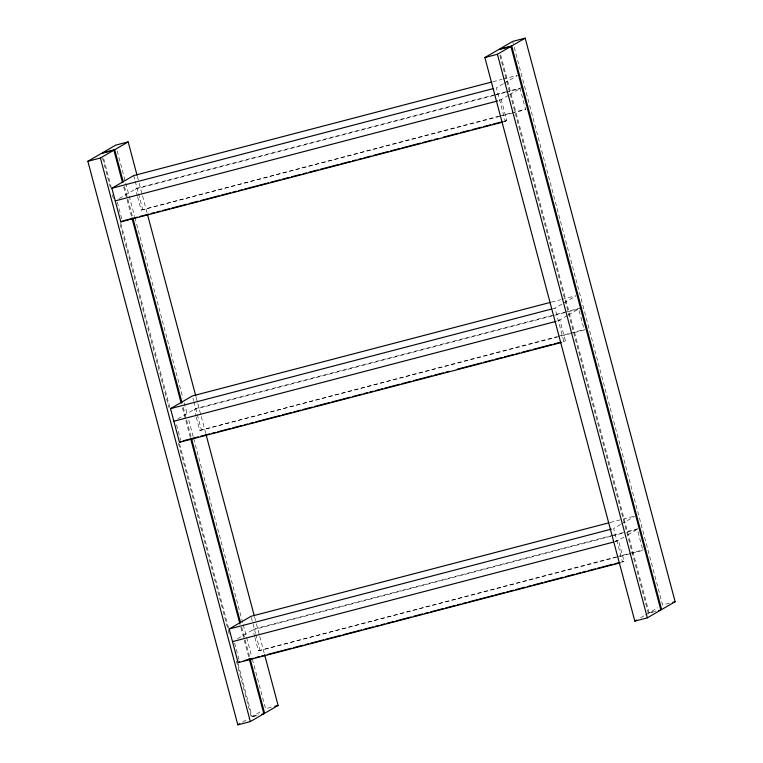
<?xml version="1.0" encoding="UTF-8"?>
<svg xmlns="http://www.w3.org/2000/svg" width="763" height="763" viewBox="0 0 763 763"><rect width="100%" height="100%" fill="white"/><g stroke="black" fill="none" stroke-linecap="round" stroke-linejoin="round"><path stroke-width="0.57" stroke-dasharray="3.81 2.86" d="M119.209 198.561L137.063 188.194L495.063 94.65M137.636 196.806L141.165 210.092L498.353 116.281M503.303 83.758L496.36 87.783L505.306 121.431L503.008 122.032M504.295 83.177L517.19 75.69M508.644 95.222L499.717 100.401L497.409 101.002M509.636 94.641L521.539 87.735L508.873 91.045M505.306 121.431L506.794 120.564L501.205 99.543L497.743 100.439M177.846 418.944L195.7 408.577L566.356 311.724M196.272 417.189L199.801 430.466L556.99 336.655M552.689 308.767L554.997 308.166L562.932 303.56M563.924 302.978L575.827 296.073M558.354 320.784L567.281 315.596M568.273 315.024L580.176 308.109L567.51 311.418M557.534 320.517L559.842 319.916L565.431 340.947L563.943 341.805L554.997 308.166M237.474 638.745L254.337 628.95L612.336 535.407M254.909 637.563L258.438 650.839L615.627 557.038M242.634 722.056L248.414 718.698M238.018 663.648L252.095 716.552L261.738 710.963M620.577 524.505L613.633 528.54L622.579 562.188L624.067 561.32L618.478 540.29L615.026 541.196M621.568 523.933L634.463 516.446M623.934 537.123L616.99 541.158L614.682 541.759M627.901 534.825L638.812 528.492L626.146 531.801M640.605 617.753L644.458 615.512M645.431 614.959L648.321 613.28L656.294 611.192M500.69 55.012L649.113 612.823L657.782 607.787M492.85 81.736L502.064 79.323M503.218 79.028L517.028 75.413M496.208 94.354L507.719 91.341M493.575 95.518L135.576 189.062L137.34 195.7M494.72 95.213L505.087 92.504M506.231 92.209L520.051 88.594L525.64 109.624L514.128 112.638M499.507 115.986L511.019 112.972M512.164 112.676L525.984 109.061M141.165 210.092L512.984 112.934M503.342 121.47L506.794 120.564M551.487 302.11L560.7 299.706M561.854 299.401L575.664 295.796M558.144 336.359L584.62 329.444M199.801 430.466L560.109 336.321M561.253 336.016L584.277 330.007L578.688 308.977L194.212 409.435L195.977 416.073M563.132 341.547L565.431 340.947M610.133 522.493L634.301 516.17M613.49 535.101L625.002 532.097M610.848 536.275L252.849 629.818L254.613 636.456M612.002 535.969L622.36 533.261M626.967 532.059L637.324 529.35L642.923 550.381L631.411 553.385M616.781 556.732L628.292 553.728M629.437 553.423L643.257 549.818M258.438 650.839L630.257 553.69M620.615 562.226L624.067 561.32M271.285 707.234L265.591 708.722L252.124 658.116M669.437 603.199L662.599 604.983L513.566 44.874M252.095 716.552L258.934 714.769M649.113 612.823L655.951 611.029M257.007 715.532L251.304 717.02L236.311 660.663M512.65 41.421L513.261 43.729M499.899 55.47L648.321 613.28M137.35 176.396L138.885 182.147M139.19 183.292L142.252 194.794M142.557 195.948L147.145 213.192M196.11 397.218L205.6 432.869M254.565 616.885L256.091 622.637M256.397 623.791L259.458 635.293M259.763 636.437L264.656 654.845M133.706 175.576L134.927 180.163M135.232 181.317L138.237 192.619M138.532 193.726L142.652 209.224M192.953 398.248L193.564 400.546M193.869 401.691L201.289 429.598M251.285 617.477L255.51 633.376M255.805 634.482L259.925 649.981M117.168 150.912L134.612 216.473M134.917 217.627L182.958 398.191M184.188 402.788L187.555 415.444M188.776 420.041L193.363 437.294M193.668 438.448L242.939 623.619M243.244 624.763L251.819 656.972M124.474 186.525L127.535 198.027M127.841 199.172L132.428 216.425M183.234 407.347L186.296 418.849M186.601 420.003L191.189 437.256M241.68 627.024L249.644 656.924M123.682 186.983L126.744 198.485M127.049 199.639L131.637 216.892M182.443 407.814L190.397 437.714M240.889 627.482L243.95 638.984M244.255 640.138L248.843 657.382M117.311 202.214L121.727 218.819M176.539 424.81L180.659 440.299M234.594 642.971L239.01 659.575M103.673 158.752L111.322 187.498M120.812 223.158L169.777 407.175M179.572 443.98L228.538 627.997M102.576 158.055L110.53 187.965M112.371 194.861L113.592 199.467M120.325 224.761L168.985 407.633M178.466 443.284L229.882 636.514"/><path stroke-width="1.14" d="M249.148 658.536L263.845 713.739L250.35 721.579L237.818 724.85L87.859 161.289L101.355 153.458L113.887 150.177L122.462 182.386M87.859 161.289L100.401 158.017L113.887 150.177M128.174 141.889L115.633 145.161L102.147 153.001L114.679 149.72L128.174 141.889L137.044 175.242M503.008 122.032L120.831 221.899L111.884 188.251L133.706 175.576L491.706 82.032M120.831 221.899L122.318 221.032M484.877 57.549L498.363 49.719L510.905 46.448L660.853 609.999L647.367 617.839L634.826 621.111L484.877 57.549L497.409 54.278L510.905 46.448M511.696 45.98L525.182 38.15L675.141 601.711L661.645 609.542L511.696 45.98L499.155 49.261L512.65 41.421L525.182 38.15M561.644 342.415L179.467 442.273L170.521 408.625L192.343 395.959L550.342 302.415M179.467 442.273L180.955 441.405M620.281 562.789L238.104 662.646L229.158 629.008L250.979 616.332L608.979 522.789M238.104 662.646L239.592 661.788M237.818 724.85L239.744 723.734M264.656 654.845L278.123 705.451L264.637 713.281L250.254 659.222M634.826 621.111L636.752 619.995M111.884 188.251L492.898 88.689M115.232 200.869L497.409 101.002M123.472 220.726L137.283 217.121M139.591 216.52L148.795 214.117M151.103 213.516L154.555 212.61M156.854 212.009L160.306 211.103M162.605 210.502L169.52 208.7M171.818 208.099L186.782 204.188M189.081 203.587L198.294 201.174M200.593 200.574L219.019 195.767M221.318 195.166L230.521 192.753M232.829 192.152L236.282 191.255M238.581 190.655L242.033 189.749M244.341 189.148L268.509 182.834M270.817 182.233L280.021 179.82M282.329 179.219L289.234 177.417M291.533 176.816L300.746 174.412M303.045 173.811L306.497 172.905M308.805 172.304L318.009 169.901M320.317 169.3L338.734 164.484M341.032 163.883L350.246 161.479M352.544 160.869L355.997 159.972M358.305 159.372L361.757 158.466M364.056 157.865L370.961 156.062M373.269 155.461L388.233 151.551M390.532 150.95L399.745 148.537M402.044 147.936L420.461 143.129M422.759 142.528L431.972 140.115M434.271 139.515L437.733 138.618M443.484 137.111L458.449 133.201M460.747 132.6L469.96 130.196M472.259 129.596L481.472 127.183M483.771 126.582L490.676 124.779M492.984 124.178L502.188 121.775M170.521 408.625L551.544 309.063M173.878 421.243L556.046 321.385M183.263 440.804L198.227 436.894M200.526 436.293L209.739 433.889M212.038 433.289L215.49 432.383M217.798 431.782L230.455 428.472M232.763 427.871L241.966 425.468M244.274 424.867L247.727 423.961M250.026 423.36L253.478 422.454M255.777 421.853L279.954 415.539M282.253 414.938L291.466 412.535M293.765 411.934L300.679 410.122M302.978 409.521L312.181 407.118M314.49 406.517L329.454 402.606M331.752 402.006L350.169 397.189M352.477 396.588L361.681 394.185M363.989 393.584L367.442 392.678M369.74 392.077L373.193 391.181M375.501 390.58L382.406 388.768M384.705 388.167L399.669 384.256M401.977 383.655L411.181 381.252M413.489 380.651L431.906 375.835M434.204 375.234L443.417 372.83M445.716 372.23L449.169 371.323M457.228 369.216L481.405 362.902M483.704 362.301L492.917 359.898M495.216 359.297L502.121 357.485M504.429 356.884L513.633 354.48M515.931 353.879L519.393 352.973M521.692 352.372L530.905 349.969M533.203 349.368L551.62 344.552M553.919 343.951L560.834 342.148M229.158 629.008L611.325 529.14M232.515 641.616L613.538 542.064M244.198 660.586L253.411 658.173M255.71 657.572L259.162 656.676M261.471 656.075L264.923 655.169M267.222 654.568L291.399 648.254M293.698 647.644L302.911 645.24M305.21 644.64L308.662 643.734M310.961 643.133L323.626 639.823M325.935 639.222L340.899 635.312M343.197 634.711L361.614 629.904M363.913 629.303L373.126 626.89M375.425 626.289L378.877 625.393M381.185 624.792L384.638 623.886M386.936 623.285L393.851 621.483M396.15 620.882L411.114 616.971M413.412 616.37L422.626 613.957M424.924 613.357L428.377 612.46M430.685 611.859L443.341 608.55M445.649 607.949L454.853 605.536M457.161 604.935L460.614 604.038M462.912 603.428L466.365 602.532M468.673 601.931L492.841 595.617M495.149 595.006L504.353 592.603M506.661 592.002L513.566 590.2M515.864 589.599L525.078 587.186M527.376 586.585L530.829 585.688M533.137 585.087L542.34 582.674M544.648 582.074L563.065 577.267M565.364 576.666L574.577 574.253M576.876 573.652L580.328 572.755M582.627 572.155L586.089 571.249M588.387 570.648L595.293 568.845M597.601 568.244L612.565 564.334M614.864 563.733L618.316 562.827M274.709 706.338L278.123 705.451M672.861 602.303L675.141 601.711M261.566 714.34L263.845 713.739M658.574 610.6L660.853 609.999M497.409 54.278L647.367 617.839M147.45 214.346L195.805 396.064M205.905 434.023L254.251 615.741M114.679 149.72L123.253 181.928M133.048 218.733L182.004 402.75M191.494 438.401L240.459 622.417M131.942 218.037L181.213 403.207M190.702 438.859L239.973 624.029M100.401 158.017L250.35 721.579"/></g></svg>
